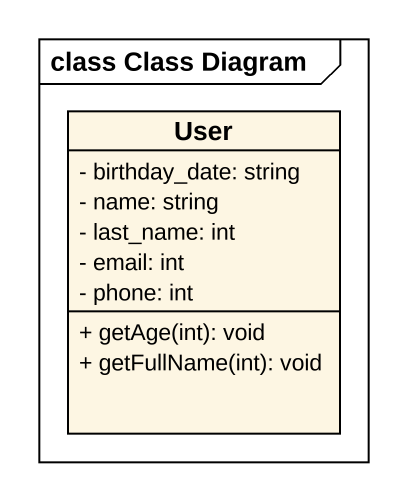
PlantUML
@startuml
mainframe class Class Diagram
hide circle
hide empty members
skinparam classAttributeIconSize 0
class User {
  - birthday_date: string
  - name: string
  - last_name: int
  - email: int
  - phone: int
  + getAge(int): void
  + getFullName(int): void
}
@enduml
